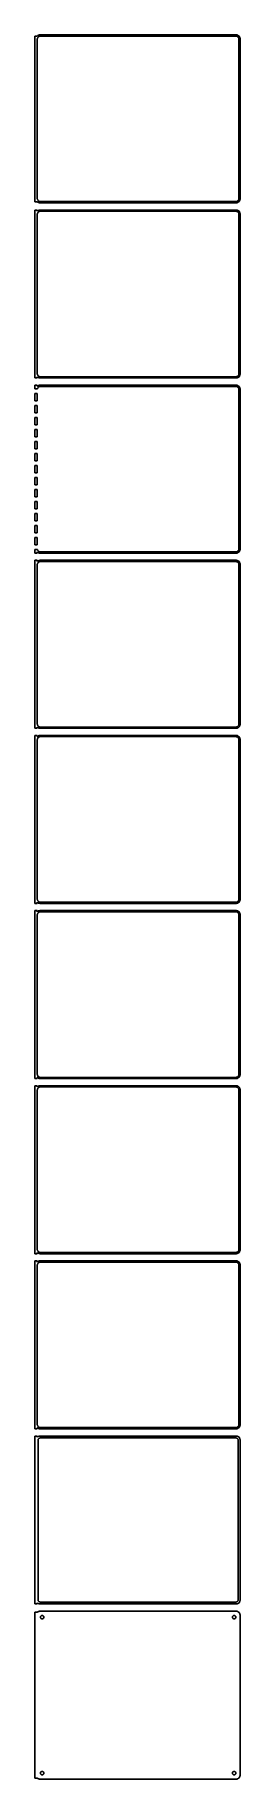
# Model space of a CAD drawing. Header units: metres. Extents: x -129 to 128, y 2085 to 4266.
import ezdxf

# ---------------------------------------------------------------- set-up
doc = ezdxf.new("R2010")
doc.units = ezdxf.units.M

msp = doc.modelspace()

# ---------------------------------------------------------------- linework, layer by layer
for p, q in [((-126, 4264.56), (-129, 4264.56)), ((-129, 4264.56), (-129, 4057.44)), ((-125.687, 4264.85), (-126, 4264.56)), ((-126, 4260.5), (-125.968, 4261)), ((-126, 4061.5), (-126, 4260.5)), ((-125.968, 4261), (-125.874, 4261.49)), ((-125.874, 4261.49), (-125.719, 4261.97)), ((-125.719, 4261.97), (-125.505, 4262.43)), ((-125.179, 4265.22), (-125.687, 4264.85)), ((-125.505, 4262.43), (-125.236, 4262.85)), ((-125.236, 4262.85), (-124.916, 4263.24)), ((-124.629, 4265.52), (-125.179, 4265.22)), ((-124.916, 4263.24), (-124.55, 4263.58)), ((-124.045, 4265.76), (-124.629, 4265.52)), ((-124.55, 4263.58), (-124.143, 4263.88)), ((-124.143, 4263.88), (-123.703, 4264.12)), ((-123.437, 4265.91), (-124.045, 4265.76)), ((-123.703, 4264.12), (-123.236, 4264.3)), ((-122.814, 4265.99), (-123.437, 4265.91)), ((-123.236, 4264.3), (-122.75, 4264.43)), ((122.814, 4265.99), (-122.814, 4265.99)), ((-122.75, 4264.43), (-122.251, 4264.49)), ((-122.251, 4264.49), (122.251, 4264.49)), ((122.251, 4264.49), (122.75, 4264.43)), ((122.75, 4264.43), (123.236, 4264.3)), ((123.437, 4265.91), (122.814, 4265.99)), ((123.236, 4264.3), (123.703, 4264.12)), ((124.045, 4265.76), (123.437, 4265.91)), ((123.703, 4264.12), (124.143, 4263.88)), ((124.629, 4265.52), (124.045, 4265.76)), ((124.143, 4263.88), (124.55, 4263.58)), ((124.55, 4263.58), (124.916, 4263.24)), ((125.179, 4265.22), (124.629, 4265.52)), ((124.916, 4263.24), (125.236, 4262.85)), ((125.687, 4264.85), (125.179, 4265.22)), ((125.236, 4262.85), (125.505, 4262.43)), ((125.505, 4262.43), (125.719, 4261.97)), ((126.145, 4264.42), (125.687, 4264.85)), ((125.719, 4261.97), (125.874, 4261.49)), ((125.874, 4261.49), (125.968, 4261)), ((125.968, 4261), (126, 4260.5)), ((126, 4260.5), (126, 4061.5)), ((126.545, 4263.94), (126.145, 4264.42)), ((126.882, 4263.41), (126.545, 4263.94)), ((127.149, 4262.84), (126.882, 4263.41)), ((127.343, 4262.24), (127.149, 4262.84)), ((127.461, 4261.63), (127.343, 4262.24)), ((127.5, 4261), (127.461, 4261.63)), ((127.5, 4061), (127.5, 4261)), ((-129, 4057.44), (-126, 4057.44)), ((-125.968, 4061), (-126, 4061.5)), ((-126, 4057.44), (-125.687, 4057.15)), ((-125.874, 4060.51), (-125.968, 4061)), ((-125.719, 4060.03), (-125.874, 4060.51)), ((-125.505, 4059.57), (-125.719, 4060.03)), ((-125.687, 4057.15), (-125.179, 4056.78)), ((-125.236, 4059.15), (-125.505, 4059.57)), ((-124.916, 4058.76), (-125.236, 4059.15)), ((-125.179, 4056.78), (-124.629, 4056.48)), ((-124.55, 4058.42), (-124.916, 4058.76)), ((-124.143, 4058.12), (-124.55, 4058.42)), ((-123.703, 4057.88), (-124.143, 4058.12)), ((-123.236, 4057.7), (-123.703, 4057.88)), ((-122.75, 4057.57), (-123.236, 4057.7)), ((-122.251, 4057.51), (-122.75, 4057.57)), ((122.251, 4057.51), (-122.251, 4057.51)), ((122.75, 4057.57), (122.251, 4057.51)), ((123.236, 4057.7), (122.75, 4057.57)), ((123.703, 4057.88), (123.236, 4057.7)), ((124.143, 4058.12), (123.703, 4057.88)), ((124.55, 4058.42), (124.143, 4058.12)), ((124.916, 4058.76), (124.55, 4058.42)), ((124.629, 4056.48), (125.179, 4056.78)), ((125.236, 4059.15), (124.916, 4058.76)), ((125.179, 4056.78), (125.687, 4057.15)), ((125.505, 4059.57), (125.236, 4059.15)), ((125.719, 4060.03), (125.505, 4059.57)), ((125.687, 4057.15), (126.145, 4057.58)), ((125.874, 4060.51), (125.719, 4060.03)), ((125.968, 4061), (125.874, 4060.51)), ((126, 4061.5), (125.968, 4061)), ((126.145, 4057.58), (126.545, 4058.06)), ((126.545, 4058.06), (126.882, 4058.59)), ((126.882, 4058.59), (127.149, 4059.16)), ((127.149, 4059.16), (127.343, 4059.76)), ((127.343, 4059.76), (127.461, 4060.37)), ((127.461, 4060.37), (127.5, 4061)), ((-126, 4046.97), (-129, 4046.97)), ((-129, 4046.97), (-129, 3837.03)), ((-126, 4045.56), (-126, 4046.97)), ((-125.687, 4045.85), (-126, 4045.56)), ((-126, 4041.5), (-125.968, 4042)), ((-126, 3842.5), (-126, 4041.5)), ((-125.968, 4042), (-125.874, 4042.49)), ((-125.874, 4042.49), (-125.719, 4042.97)), ((-125.719, 4042.97), (-125.505, 4043.43)), ((-125.179, 4046.22), (-125.687, 4045.85)), ((-125.505, 4043.43), (-125.236, 4043.85)), ((-125.236, 4043.85), (-124.916, 4044.24)), ((-124.629, 4046.52), (-125.179, 4046.22)), ((-124.916, 4044.24), (-124.55, 4044.58)), ((-124.629, 4056.48), (-124.045, 4056.24)), ((-124.045, 4046.76), (-124.629, 4046.52)), ((-124.55, 4044.58), (-124.143, 4044.88)), ((-124.143, 4044.88), (-123.703, 4045.12)), ((-124.045, 4056.24), (-123.437, 4056.09)), ((-123.437, 4046.91), (-124.045, 4046.76)), ((-123.703, 4045.12), (-123.236, 4045.3)), ((-123.437, 4056.09), (-122.814, 4056.01)), ((-122.814, 4046.99), (-123.437, 4046.91)), ((-123.236, 4045.3), (-122.75, 4045.43)), ((-122.814, 4056.01), (122.814, 4056.01)), ((122.814, 4046.99), (-122.814, 4046.99)), ((-122.75, 4045.43), (-122.251, 4045.49)), ((-122.251, 4045.49), (122.251, 4045.49)), ((122.251, 4045.49), (122.75, 4045.43)), ((122.75, 4045.43), (123.236, 4045.3)), ((122.814, 4056.01), (123.437, 4056.09)), ((123.437, 4046.91), (122.814, 4046.99)), ((123.236, 4045.3), (123.703, 4045.12)), ((123.437, 4056.09), (124.045, 4056.24)), ((124.045, 4046.76), (123.437, 4046.91)), ((123.703, 4045.12), (124.143, 4044.88)), ((124.045, 4056.24), (124.629, 4056.48)), ((124.629, 4046.52), (124.045, 4046.76)), ((124.143, 4044.88), (124.55, 4044.58)), ((124.55, 4044.58), (124.916, 4044.24)), ((125.179, 4046.22), (124.629, 4046.52)), ((124.916, 4044.24), (125.236, 4043.85)), ((125.687, 4045.85), (125.179, 4046.22)), ((125.236, 4043.85), (125.505, 4043.43)), ((125.505, 4043.43), (125.719, 4042.97)), ((126.145, 4045.42), (125.687, 4045.85)), ((125.719, 4042.97), (125.874, 4042.49)), ((125.874, 4042.49), (125.968, 4042)), ((125.968, 4042), (126, 4041.5)), ((126, 4041.5), (126, 3842.5)), ((126.545, 4044.94), (126.145, 4045.42)), ((126.882, 4044.41), (126.545, 4044.94)), ((127.149, 4043.84), (126.882, 4044.41)), ((127.343, 4043.24), (127.149, 4043.84)), ((127.461, 4042.63), (127.343, 4043.24)), ((127.5, 4042), (127.461, 4042.63)), ((127.5, 3842), (127.5, 4042)), ((-125.968, 3842), (-126, 3842.5)), ((-125.874, 3841.51), (-125.968, 3842)), ((-125.719, 3841.03), (-125.874, 3841.51)), ((-125.505, 3840.57), (-125.719, 3841.03)), ((-125.236, 3840.15), (-125.505, 3840.57)), ((-124.916, 3839.76), (-125.236, 3840.15)), ((-124.55, 3839.42), (-124.916, 3839.76)), ((-124.143, 3839.12), (-124.55, 3839.42)), ((-123.703, 3838.88), (-124.143, 3839.12)), ((-123.236, 3838.7), (-123.703, 3838.88)), ((-122.75, 3838.57), (-123.236, 3838.7)), ((-122.251, 3838.51), (-122.75, 3838.57)), ((122.75, 3838.57), (122.251, 3838.51)), ((123.236, 3838.7), (122.75, 3838.57)), ((123.703, 3838.88), (123.236, 3838.7)), ((124.143, 3839.12), (123.703, 3838.88)), ((124.55, 3839.42), (124.143, 3839.12)), ((124.916, 3839.76), (124.55, 3839.42)), ((125.236, 3840.15), (124.916, 3839.76)), ((125.505, 3840.57), (125.236, 3840.15)), ((125.719, 3841.03), (125.505, 3840.57)), ((125.687, 3838.15), (126.145, 3838.58)), ((125.874, 3841.51), (125.719, 3841.03)), ((125.968, 3842), (125.874, 3841.51)), ((126, 3842.5), (125.968, 3842)), ((126.145, 3838.58), (126.545, 3839.06)), ((126.545, 3839.06), (126.882, 3839.59)), ((126.882, 3839.59), (127.149, 3840.16)), ((127.149, 3840.16), (127.343, 3840.76)), ((127.343, 3840.76), (127.461, 3841.37)), ((127.461, 3841.37), (127.5, 3842)), ((-129, 3837.03), (-126, 3837.03)), ((-126, 3827.99), (-129, 3827.99)), ((-129, 3827.99), (-129, 3823.49)), ((-129, 3823.49), (-125.874, 3823.49)), ((-126, 3817.51), (-129, 3817.51)), ((-129, 3817.51), (-129, 3808.49)), ((-126, 3837.03), (-126, 3838.44)), ((-126, 3838.44), (-125.687, 3838.15)), ((-126, 3826.56), (-126, 3827.99)), ((-125.687, 3826.85), (-126, 3826.56)), ((-126, 3808.49), (-126, 3817.51)), ((-125.874, 3823.49), (-125.719, 3823.97)), ((-125.874, 3823.49), (-125.874, 3823.49)), ((-125.719, 3823.97), (-125.505, 3824.43)), ((-125.687, 3838.15), (-125.179, 3837.78)), ((-125.179, 3827.22), (-125.687, 3826.85)), ((-125.505, 3824.43), (-125.236, 3824.85)), ((-125.236, 3824.85), (-124.916, 3825.24)), ((-125.179, 3837.78), (-124.629, 3837.48)), ((-124.629, 3827.52), (-125.179, 3827.22)), ((-124.916, 3825.24), (-124.55, 3825.58)), ((-124.629, 3837.48), (-124.045, 3837.24)), ((-124.045, 3827.76), (-124.629, 3827.52)), ((-124.55, 3825.58), (-124.143, 3825.88)), ((-124.143, 3825.88), (-123.703, 3826.12)), ((-124.045, 3837.24), (-123.437, 3837.09)), ((-123.437, 3827.91), (-124.045, 3827.76)), ((-123.703, 3826.12), (-123.236, 3826.3)), ((-123.437, 3837.09), (-122.814, 3837.01)), ((-122.814, 3827.99), (-123.437, 3827.91)), ((-123.236, 3826.3), (-122.75, 3826.43)), ((-122.814, 3837.01), (122.814, 3837.01)), ((122.814, 3827.99), (-122.814, 3827.99)), ((-122.75, 3826.43), (-122.251, 3826.49)), ((122.251, 3838.51), (-122.251, 3838.51)), ((-122.251, 3826.49), (122.251, 3826.49)), ((122.251, 3826.49), (122.75, 3826.43)), ((122.75, 3826.43), (123.236, 3826.3)), ((122.814, 3837.01), (123.437, 3837.09)), ((123.437, 3827.91), (122.814, 3827.99)), ((123.236, 3826.3), (123.703, 3826.12)), ((123.437, 3837.09), (124.045, 3837.24)), ((124.045, 3827.76), (123.437, 3827.91)), ((123.703, 3826.12), (124.143, 3825.88)), ((124.045, 3837.24), (124.629, 3837.48)), ((124.629, 3827.52), (124.045, 3827.76)), ((124.143, 3825.88), (124.55, 3825.58)), ((124.55, 3825.58), (124.916, 3825.24)), ((124.629, 3837.48), (125.179, 3837.78)), ((125.179, 3827.22), (124.629, 3827.52)), ((124.916, 3825.24), (125.236, 3824.85)), ((125.179, 3837.78), (125.687, 3838.15)), ((125.687, 3826.85), (125.179, 3827.22)), ((125.236, 3824.85), (125.505, 3824.43)), ((125.505, 3824.43), (125.719, 3823.97)), ((126.145, 3826.42), (125.687, 3826.85)), ((125.719, 3823.97), (125.874, 3823.49)), ((125.874, 3823.49), (125.968, 3823)), ((125.968, 3823), (126, 3822.5)), ((126, 3822.5), (126, 3623.5)), ((126.545, 3825.94), (126.145, 3826.42)), ((126.882, 3825.41), (126.545, 3825.94)), ((127.149, 3824.84), (126.882, 3825.41)), ((127.343, 3824.24), (127.149, 3824.84)), ((127.461, 3823.63), (127.343, 3824.24)), ((127.5, 3823), (127.461, 3823.63)), ((127.5, 3623), (127.5, 3823)), ((-129, 3808.49), (-126, 3808.49)), ((-126, 3802.51), (-129, 3802.51)), ((-129, 3802.51), (-129, 3793.49)), ((-126, 3793.49), (-126, 3802.51)), ((-129, 3793.49), (-126, 3793.49)), ((-126, 3787.51), (-129, 3787.51)), ((-129, 3787.51), (-129, 3778.49)), ((-129, 3778.49), (-126, 3778.49)), ((-126, 3778.49), (-126, 3787.51)), ((-126, 3772.51), (-129, 3772.51)), ((-129, 3772.51), (-129, 3763.49)), ((-129, 3763.49), (-126, 3763.49)), ((-126, 3757.51), (-129, 3757.51)), ((-129, 3757.51), (-129, 3748.49)), ((-126, 3763.49), (-126, 3772.51)), ((-126, 3748.49), (-126, 3757.51)), ((-129, 3748.49), (-126, 3748.49)), ((-126, 3742.51), (-129, 3742.51)), ((-129, 3742.51), (-129, 3733.49)), ((-129, 3733.49), (-126, 3733.49)), ((-126, 3733.49), (-126, 3742.51)), ((-126, 3727.51), (-129, 3727.51)), ((-129, 3727.51), (-129, 3718.49)), ((-129, 3718.49), (-126, 3718.49)), ((-126, 3712.51), (-129, 3712.51)), ((-129, 3712.51), (-129, 3703.49)), ((-126, 3718.49), (-126, 3727.51)), ((-126, 3703.49), (-126, 3712.51)), ((-129, 3703.49), (-126, 3703.49)), ((-126, 3697.51), (-129, 3697.51)), ((-129, 3697.51), (-129, 3688.49)), ((-129, 3688.49), (-126, 3688.49)), ((-126, 3688.49), (-126, 3697.51)), ((-126, 3682.51), (-129, 3682.51)), ((-129, 3682.51), (-129, 3673.49)), ((-129, 3673.49), (-126, 3673.49)), ((-126, 3667.51), (-129, 3667.51)), ((-129, 3667.51), (-129, 3658.49)), ((-126, 3673.49), (-126, 3682.51)), ((-126, 3658.49), (-126, 3667.51)), ((-129, 3658.49), (-126, 3658.49)), ((-126, 3652.51), (-129, 3652.51)), ((-129, 3652.51), (-129, 3643.49)), ((-129, 3643.49), (-126, 3643.49)), ((-126, 3643.49), (-126, 3652.51)), ((-126, 3637.51), (-129, 3637.51)), ((-129, 3637.51), (-129, 3628.49)), ((-129, 3628.49), (-126, 3628.49)), ((-125.874, 3622.51), (-129, 3622.51)), ((-129, 3622.51), (-129, 3618.01)), ((-126, 3628.49), (-126, 3637.51)), ((-125.719, 3622.03), (-125.874, 3622.51)), ((-125.874, 3622.51), (-125.874, 3622.51)), ((-125.505, 3621.57), (-125.719, 3622.03)), ((-125.236, 3621.15), (-125.505, 3621.57)), ((-124.916, 3620.76), (-125.236, 3621.15)), ((-124.55, 3620.42), (-124.916, 3620.76)), ((124.916, 3620.76), (124.55, 3620.42)), ((125.236, 3621.15), (124.916, 3620.76)), ((125.505, 3621.57), (125.236, 3621.15)), ((125.719, 3622.03), (125.505, 3621.57)), ((125.874, 3622.51), (125.719, 3622.03)), ((125.968, 3623), (125.874, 3622.51)), ((126, 3623.5), (125.968, 3623)), ((126.545, 3620.06), (126.882, 3620.59)), ((126.882, 3620.59), (127.149, 3621.16)), ((127.149, 3621.16), (127.343, 3621.76)), ((127.343, 3621.76), (127.461, 3622.37)), ((127.461, 3622.37), (127.5, 3623)), ((-129, 3618.01), (-126, 3618.01)), ((-126, 3608.99), (-129, 3608.99)), ((-129, 3608.99), (-129, 3399.01)), ((-126, 3619.44), (-125.687, 3619.15)), ((-126, 3618.01), (-126, 3619.44)), ((-126, 3607.56), (-126, 3608.99)), ((-125.687, 3607.85), (-126, 3607.56)), ((-126, 3603.5), (-125.968, 3604)), ((-126, 3404.5), (-126, 3603.5)), ((-125.968, 3604), (-125.874, 3604.49)), ((-125.874, 3604.49), (-125.719, 3604.97)), ((-125.719, 3604.97), (-125.505, 3605.43)), ((-125.687, 3619.15), (-125.179, 3618.78)), ((-125.179, 3608.22), (-125.687, 3607.85)), ((-125.505, 3605.43), (-125.236, 3605.85)), ((-125.236, 3605.85), (-124.916, 3606.24)), ((-125.179, 3618.78), (-124.629, 3618.48)), ((-124.629, 3608.52), (-125.179, 3608.22)), ((-124.916, 3606.24), (-124.55, 3606.58)), ((-124.629, 3618.48), (-124.045, 3618.24)), ((-124.045, 3608.76), (-124.629, 3608.52)), ((-124.143, 3620.12), (-124.55, 3620.42)), ((-124.55, 3606.58), (-124.143, 3606.88)), ((-123.703, 3619.88), (-124.143, 3620.12)), ((-124.143, 3606.88), (-123.703, 3607.12)), ((-124.045, 3618.24), (-123.437, 3618.09)), ((-123.437, 3608.91), (-124.045, 3608.76)), ((-123.236, 3619.7), (-123.703, 3619.88)), ((-123.703, 3607.12), (-123.236, 3607.3)), ((-123.437, 3618.09), (-122.814, 3618.01)), ((-122.814, 3608.99), (-123.437, 3608.91)), ((-122.75, 3619.57), (-123.236, 3619.7)), ((-123.236, 3607.3), (-122.75, 3607.43)), ((-122.814, 3618.01), (122.814, 3618.01)), ((122.814, 3608.99), (-122.814, 3608.99)), ((-122.251, 3619.51), (-122.75, 3619.57)), ((-122.75, 3607.43), (-122.251, 3607.49)), ((122.251, 3619.51), (-122.251, 3619.51)), ((-122.251, 3607.49), (122.251, 3607.49)), ((122.75, 3619.57), (122.251, 3619.51)), ((122.251, 3607.49), (122.75, 3607.43)), ((123.236, 3619.7), (122.75, 3619.57)), ((122.75, 3607.43), (123.236, 3607.3)), ((122.814, 3618.01), (123.437, 3618.09)), ((123.437, 3608.91), (122.814, 3608.99)), ((123.703, 3619.88), (123.236, 3619.7)), ((123.236, 3607.3), (123.703, 3607.12)), ((123.437, 3618.09), (124.045, 3618.24)), ((124.045, 3608.76), (123.437, 3608.91)), ((124.143, 3620.12), (123.703, 3619.88)), ((123.703, 3607.12), (124.143, 3606.88)), ((124.045, 3618.24), (124.629, 3618.48)), ((124.629, 3608.52), (124.045, 3608.76)), ((124.55, 3620.42), (124.143, 3620.12)), ((124.143, 3606.88), (124.55, 3606.58)), ((124.55, 3606.58), (124.916, 3606.24)), ((124.629, 3618.48), (125.179, 3618.78)), ((125.179, 3608.22), (124.629, 3608.52)), ((124.916, 3606.24), (125.236, 3605.85)), ((125.179, 3618.78), (125.687, 3619.15)), ((125.687, 3607.85), (125.179, 3608.22)), ((125.236, 3605.85), (125.505, 3605.43)), ((125.505, 3605.43), (125.719, 3604.97)), ((125.687, 3619.15), (126.145, 3619.58)), ((126.145, 3607.42), (125.687, 3607.85)), ((125.719, 3604.97), (125.874, 3604.49)), ((125.874, 3604.49), (125.968, 3604)), ((125.968, 3604), (126, 3603.5)), ((126, 3603.5), (126, 3404.5)), ((126.145, 3619.58), (126.545, 3620.06)), ((126.545, 3606.94), (126.145, 3607.42)), ((126.882, 3606.41), (126.545, 3606.94)), ((127.149, 3605.84), (126.882, 3606.41)), ((127.343, 3605.24), (127.149, 3605.84)), ((127.461, 3604.63), (127.343, 3605.24)), ((127.5, 3604), (127.461, 3604.63)), ((127.5, 3404), (127.5, 3604)), ((-125.968, 3404), (-126, 3404.5)), ((-125.874, 3403.51), (-125.968, 3404)), ((-125.719, 3403.03), (-125.874, 3403.51)), ((-125.505, 3402.57), (-125.719, 3403.03)), ((-125.236, 3402.15), (-125.505, 3402.57)), ((125.505, 3402.57), (125.236, 3402.15)), ((125.719, 3403.03), (125.505, 3402.57)), ((125.874, 3403.51), (125.719, 3403.03)), ((125.968, 3404), (125.874, 3403.51)), ((126, 3404.5), (125.968, 3404)), ((127.149, 3402.16), (127.343, 3402.76)), ((127.343, 3402.76), (127.461, 3403.37)), ((127.461, 3403.37), (127.5, 3404)), ((-129, 3399.01), (-126, 3399.01)), ((-126, 3389.99), (-129, 3389.99)), ((-129, 3389.99), (-129, 3180.01)), ((-126, 3400.44), (-125.687, 3400.15)), ((-126, 3399.01), (-126, 3400.44)), ((-126, 3388.56), (-126, 3389.99)), ((-125.687, 3388.85), (-126, 3388.56)), ((-126, 3384.5), (-125.968, 3385)), ((-126, 3185.5), (-126, 3384.5)), ((-125.968, 3385), (-125.874, 3385.49)), ((-125.874, 3385.49), (-125.719, 3385.97)), ((-125.719, 3385.97), (-125.505, 3386.43)), ((-125.687, 3400.15), (-125.179, 3399.78)), ((-125.179, 3389.22), (-125.687, 3388.85)), ((-125.505, 3386.43), (-125.236, 3386.85)), ((-124.916, 3401.76), (-125.236, 3402.15)), ((-125.236, 3386.85), (-124.916, 3387.24)), ((-125.179, 3399.78), (-124.629, 3399.48)), ((-124.629, 3389.52), (-125.179, 3389.22)), ((-124.55, 3401.42), (-124.916, 3401.76)), ((-124.916, 3387.24), (-124.55, 3387.58)), ((-124.629, 3399.48), (-124.045, 3399.24)), ((-124.045, 3389.76), (-124.629, 3389.52)), ((-124.143, 3401.12), (-124.55, 3401.42)), ((-124.55, 3387.58), (-124.143, 3387.88)), ((-123.703, 3400.88), (-124.143, 3401.12)), ((-124.143, 3387.88), (-123.703, 3388.12)), ((-124.045, 3399.24), (-123.437, 3399.09)), ((-123.437, 3389.91), (-124.045, 3389.76)), ((-123.236, 3400.7), (-123.703, 3400.88)), ((-123.703, 3388.12), (-123.236, 3388.3)), ((-123.437, 3399.09), (-122.814, 3399.01)), ((-122.814, 3389.99), (-123.437, 3389.91)), ((-122.75, 3400.57), (-123.236, 3400.7)), ((-123.236, 3388.3), (-122.75, 3388.43)), ((-122.814, 3399.01), (122.814, 3399.01)), ((122.814, 3389.99), (-122.814, 3389.99)), ((-122.251, 3400.51), (-122.75, 3400.57)), ((-122.75, 3388.43), (-122.251, 3388.49)), ((122.251, 3400.51), (-122.251, 3400.51)), ((-122.251, 3388.49), (122.251, 3388.49)), ((122.75, 3400.57), (122.251, 3400.51)), ((122.251, 3388.49), (122.75, 3388.43)), ((123.236, 3400.7), (122.75, 3400.57)), ((122.75, 3388.43), (123.236, 3388.3)), ((122.814, 3399.01), (123.437, 3399.09)), ((123.437, 3389.91), (122.814, 3389.99)), ((123.703, 3400.88), (123.236, 3400.7)), ((123.236, 3388.3), (123.703, 3388.12)), ((123.437, 3399.09), (124.045, 3399.24)), ((124.045, 3389.76), (123.437, 3389.91)), ((124.143, 3401.12), (123.703, 3400.88)), ((123.703, 3388.12), (124.143, 3387.88)), ((124.045, 3399.24), (124.629, 3399.48)), ((124.629, 3389.52), (124.045, 3389.76)), ((124.55, 3401.42), (124.143, 3401.12)), ((124.143, 3387.88), (124.55, 3387.58)), ((124.916, 3401.76), (124.55, 3401.42)), ((124.55, 3387.58), (124.916, 3387.24)), ((124.629, 3399.48), (125.179, 3399.78)), ((125.179, 3389.22), (124.629, 3389.52)), ((125.236, 3402.15), (124.916, 3401.76)), ((124.916, 3387.24), (125.236, 3386.85)), ((125.179, 3399.78), (125.687, 3400.15)), ((125.687, 3388.85), (125.179, 3389.22)), ((125.236, 3386.85), (125.505, 3386.43)), ((125.505, 3386.43), (125.719, 3385.97)), ((125.687, 3400.15), (126.145, 3400.58)), ((126.145, 3388.42), (125.687, 3388.85)), ((125.719, 3385.97), (125.874, 3385.49)), ((125.874, 3385.49), (125.968, 3385)), ((125.968, 3385), (126, 3384.5)), ((126, 3384.5), (126, 3185.5)), ((126.145, 3400.58), (126.545, 3401.06)), ((126.545, 3387.94), (126.145, 3388.42)), ((126.545, 3401.06), (126.882, 3401.59)), ((126.882, 3387.41), (126.545, 3387.94)), ((126.882, 3401.59), (127.149, 3402.16)), ((127.149, 3386.84), (126.882, 3387.41)), ((127.343, 3386.24), (127.149, 3386.84)), ((127.461, 3385.63), (127.343, 3386.24)), ((127.5, 3385), (127.461, 3385.63)), ((127.5, 3185), (127.5, 3385)), ((-125.968, 3185), (-126, 3185.5)), ((-125.874, 3184.51), (-125.968, 3185)), ((-125.719, 3184.03), (-125.874, 3184.51)), ((125.874, 3184.51), (125.719, 3184.03)), ((125.968, 3185), (125.874, 3184.51)), ((126, 3185.5), (125.968, 3185)), ((127.343, 3183.76), (127.461, 3184.37)), ((127.461, 3184.37), (127.5, 3185)), ((-129, 3180.01), (-126, 3180.01)), ((-126, 3170.99), (-129, 3170.99)), ((-129, 3170.99), (-129, 2961.01)), ((-126, 3181.44), (-125.687, 3181.15)), ((-126, 3180.01), (-126, 3181.44)), ((-126, 3169.56), (-126, 3170.99)), ((-125.687, 3169.85), (-126, 3169.56)), ((-126, 3165.5), (-125.968, 3166)), ((-126, 2966.5), (-126, 3165.5)), ((-125.968, 3166), (-125.874, 3166.49)), ((-125.874, 3166.49), (-125.719, 3166.97)), ((-125.505, 3183.57), (-125.719, 3184.03)), ((-125.719, 3166.97), (-125.505, 3167.43)), ((-125.687, 3181.15), (-125.179, 3180.78)), ((-125.179, 3170.22), (-125.687, 3169.85)), ((-125.236, 3183.15), (-125.505, 3183.57)), ((-125.505, 3167.43), (-125.236, 3167.85)), ((-124.916, 3182.76), (-125.236, 3183.15)), ((-125.236, 3167.85), (-124.916, 3168.24)), ((-125.179, 3180.78), (-124.629, 3180.48)), ((-124.629, 3170.52), (-125.179, 3170.22)), ((-124.55, 3182.42), (-124.916, 3182.76)), ((-124.916, 3168.24), (-124.55, 3168.58)), ((-124.629, 3180.48), (-124.045, 3180.24)), ((-124.045, 3170.76), (-124.629, 3170.52)), ((-124.143, 3182.12), (-124.55, 3182.42)), ((-124.55, 3168.58), (-124.143, 3168.88)), ((-123.703, 3181.88), (-124.143, 3182.12)), ((-124.143, 3168.88), (-123.703, 3169.12)), ((-124.045, 3180.24), (-123.437, 3180.09)), ((-123.437, 3170.91), (-124.045, 3170.76)), ((-123.236, 3181.7), (-123.703, 3181.88)), ((-123.703, 3169.12), (-123.236, 3169.3)), ((-123.437, 3180.09), (-122.814, 3180.01)), ((-122.814, 3170.99), (-123.437, 3170.91)), ((-122.75, 3181.57), (-123.236, 3181.7)), ((-123.236, 3169.3), (-122.75, 3169.43)), ((-122.814, 3180.01), (122.814, 3180.01)), ((122.814, 3170.99), (-122.814, 3170.99)), ((-122.251, 3181.51), (-122.75, 3181.57)), ((-122.75, 3169.43), (-122.251, 3169.49)), ((122.251, 3181.51), (-122.251, 3181.51)), ((-122.251, 3169.49), (122.251, 3169.49)), ((122.75, 3181.57), (122.251, 3181.51)), ((122.251, 3169.49), (122.75, 3169.43)), ((123.236, 3181.7), (122.75, 3181.57)), ((122.75, 3169.43), (123.236, 3169.3)), ((122.814, 3180.01), (123.437, 3180.09)), ((123.437, 3170.91), (122.814, 3170.99)), ((123.703, 3181.88), (123.236, 3181.7)), ((123.236, 3169.3), (123.703, 3169.12)), ((123.437, 3180.09), (124.045, 3180.24)), ((124.045, 3170.76), (123.437, 3170.91)), ((124.143, 3182.12), (123.703, 3181.88)), ((123.703, 3169.12), (124.143, 3168.88)), ((124.045, 3180.24), (124.629, 3180.48)), ((124.629, 3170.52), (124.045, 3170.76)), ((124.55, 3182.42), (124.143, 3182.12)), ((124.143, 3168.88), (124.55, 3168.58)), ((124.916, 3182.76), (124.55, 3182.42)), ((124.55, 3168.58), (124.916, 3168.24)), ((124.629, 3180.48), (125.179, 3180.78)), ((125.179, 3170.22), (124.629, 3170.52)), ((125.236, 3183.15), (124.916, 3182.76)), ((124.916, 3168.24), (125.236, 3167.85)), ((125.179, 3180.78), (125.687, 3181.15)), ((125.687, 3169.85), (125.179, 3170.22)), ((125.505, 3183.57), (125.236, 3183.15)), ((125.236, 3167.85), (125.505, 3167.43)), ((125.719, 3184.03), (125.505, 3183.57)), ((125.505, 3167.43), (125.719, 3166.97)), ((125.687, 3181.15), (126.145, 3181.58)), ((126.145, 3169.42), (125.687, 3169.85)), ((125.719, 3166.97), (125.874, 3166.49)), ((125.874, 3166.49), (125.968, 3166)), ((125.968, 3166), (126, 3165.5)), ((126, 3165.5), (126, 2966.5)), ((126.145, 3181.58), (126.545, 3182.06)), ((126.545, 3168.94), (126.145, 3169.42)), ((126.545, 3182.06), (126.882, 3182.59)), ((126.882, 3168.41), (126.545, 3168.94)), ((126.882, 3182.59), (127.149, 3183.16)), ((127.149, 3167.84), (126.882, 3168.41)), ((127.149, 3183.16), (127.343, 3183.76)), ((127.343, 3167.24), (127.149, 3167.84)), ((127.461, 3166.63), (127.343, 3167.24)), ((127.5, 3166), (127.461, 3166.63)), ((127.5, 2966), (127.5, 3166)), ((-125.968, 2966), (-126, 2966.5)), ((126, 2966.5), (125.968, 2966)), ((-129, 2961.01), (-126, 2961.01)), ((-126, 2951.99), (-129, 2951.99)), ((-129, 2951.99), (-129, 2742.01)), ((-126, 2962.44), (-125.687, 2962.15)), ((-126, 2961.01), (-126, 2962.44)), ((-126, 2950.56), (-126, 2951.99)), ((-125.687, 2950.85), (-126, 2950.56)), ((-126, 2946.5), (-125.968, 2947)), ((-126, 2747.5), (-126, 2946.5)), ((-125.874, 2965.51), (-125.968, 2966)), ((-125.968, 2947), (-125.874, 2947.49)), ((-125.719, 2965.03), (-125.874, 2965.51)), ((-125.874, 2947.49), (-125.719, 2947.97)), ((-125.505, 2964.57), (-125.719, 2965.03)), ((-125.719, 2947.97), (-125.505, 2948.43)), ((-125.687, 2962.15), (-125.179, 2961.78)), ((-125.179, 2951.22), (-125.687, 2950.85)), ((-125.236, 2964.15), (-125.505, 2964.57)), ((-125.505, 2948.43), (-125.236, 2948.85)), ((-124.916, 2963.76), (-125.236, 2964.15)), ((-125.236, 2948.85), (-124.916, 2949.24)), ((-125.179, 2961.78), (-124.629, 2961.48)), ((-124.629, 2951.52), (-125.179, 2951.22)), ((-124.55, 2963.42), (-124.916, 2963.76)), ((-124.916, 2949.24), (-124.55, 2949.58)), ((-124.629, 2961.48), (-124.045, 2961.24)), ((-124.045, 2951.76), (-124.629, 2951.52)), ((-124.143, 2963.12), (-124.55, 2963.42)), ((-124.55, 2949.58), (-124.143, 2949.88)), ((-123.703, 2962.88), (-124.143, 2963.12)), ((-124.143, 2949.88), (-123.703, 2950.12)), ((-124.045, 2961.24), (-123.437, 2961.09)), ((-123.437, 2951.91), (-124.045, 2951.76)), ((-123.236, 2962.7), (-123.703, 2962.88)), ((-123.703, 2950.12), (-123.236, 2950.3)), ((-123.437, 2961.09), (-122.814, 2961.01)), ((-122.814, 2951.99), (-123.437, 2951.91)), ((-122.75, 2962.57), (-123.236, 2962.7)), ((-123.236, 2950.3), (-122.75, 2950.43)), ((-122.814, 2961.01), (122.814, 2961.01)), ((122.814, 2951.99), (-122.814, 2951.99)), ((-122.251, 2962.51), (-122.75, 2962.57)), ((-122.75, 2950.43), (-122.251, 2950.49)), ((122.251, 2962.51), (-122.251, 2962.51)), ((-122.251, 2950.49), (122.251, 2950.49)), ((122.75, 2962.57), (122.251, 2962.51)), ((122.251, 2950.49), (122.75, 2950.43)), ((123.236, 2962.7), (122.75, 2962.57)), ((122.75, 2950.43), (123.236, 2950.3)), ((122.814, 2961.01), (123.437, 2961.09)), ((123.437, 2951.91), (122.814, 2951.99)), ((123.703, 2962.88), (123.236, 2962.7)), ((123.236, 2950.3), (123.703, 2950.12)), ((123.437, 2961.09), (124.045, 2961.24)), ((124.045, 2951.76), (123.437, 2951.91)), ((124.143, 2963.12), (123.703, 2962.88)), ((123.703, 2950.12), (124.143, 2949.88)), ((124.045, 2961.24), (124.629, 2961.48)), ((124.629, 2951.52), (124.045, 2951.76)), ((124.55, 2963.42), (124.143, 2963.12)), ((124.143, 2949.88), (124.55, 2949.58)), ((124.916, 2963.76), (124.55, 2963.42)), ((124.55, 2949.58), (124.916, 2949.24)), ((124.629, 2961.48), (125.179, 2961.78)), ((125.179, 2951.22), (124.629, 2951.52)), ((125.236, 2964.15), (124.916, 2963.76)), ((124.916, 2949.24), (125.236, 2948.85)), ((125.179, 2961.78), (125.687, 2962.15)), ((125.687, 2950.85), (125.179, 2951.22)), ((125.505, 2964.57), (125.236, 2964.15)), ((125.236, 2948.85), (125.505, 2948.43)), ((125.719, 2965.03), (125.505, 2964.57)), ((125.505, 2948.43), (125.719, 2947.97)), ((125.687, 2962.15), (126.145, 2962.58)), ((126.145, 2950.42), (125.687, 2950.85)), ((125.874, 2965.51), (125.719, 2965.03)), ((125.719, 2947.97), (125.874, 2947.49)), ((125.968, 2966), (125.874, 2965.51)), ((125.874, 2947.49), (125.968, 2947)), ((125.968, 2947), (126, 2946.5)), ((126, 2946.5), (126, 2747.5)), ((126.145, 2962.58), (126.545, 2963.06)), ((126.545, 2949.94), (126.145, 2950.42)), ((126.545, 2963.06), (126.882, 2963.59)), ((126.882, 2949.41), (126.545, 2949.94)), ((126.882, 2963.59), (127.149, 2964.16)), ((127.149, 2948.84), (126.882, 2949.41)), ((127.149, 2964.16), (127.343, 2964.76)), ((127.343, 2948.24), (127.149, 2948.84)), ((127.343, 2964.76), (127.461, 2965.37)), ((127.461, 2947.63), (127.343, 2948.24)), ((127.461, 2965.37), (127.5, 2966)), ((127.5, 2947), (127.461, 2947.63)), ((127.5, 2747), (127.5, 2947)), ((-129, 2742.01), (-126, 2742.01)), ((-126, 2732.99), (-129, 2732.99)), ((-129, 2732.99), (-129, 2523.01)), ((-125.968, 2747), (-126, 2747.5)), ((-126, 2743.44), (-125.687, 2743.15)), ((-126, 2742.01), (-126, 2743.44)), ((-126, 2731.56), (-126, 2732.99)), ((-125.687, 2731.85), (-126, 2731.56)), ((-126, 2727.5), (-125.968, 2728)), ((-126, 2528.5), (-126, 2727.5)), ((-125.874, 2746.51), (-125.968, 2747)), ((-125.968, 2728), (-125.874, 2728.49)), ((-125.719, 2746.03), (-125.874, 2746.51)), ((-125.874, 2728.49), (-125.719, 2728.97)), ((-125.505, 2745.57), (-125.719, 2746.03)), ((-125.719, 2728.97), (-125.505, 2729.43)), ((-125.687, 2743.15), (-125.179, 2742.78)), ((-125.179, 2732.22), (-125.687, 2731.85)), ((-125.236, 2745.15), (-125.505, 2745.57)), ((-125.505, 2729.43), (-125.236, 2729.85)), ((-124.916, 2744.76), (-125.236, 2745.15)), ((-125.236, 2729.85), (-124.916, 2730.24)), ((-125.179, 2742.78), (-124.629, 2742.48)), ((-124.629, 2732.52), (-125.179, 2732.22)), ((-124.55, 2744.42), (-124.916, 2744.76)), ((-124.916, 2730.24), (-124.55, 2730.58)), ((-124.629, 2742.48), (-124.045, 2742.24)), ((-124.045, 2732.76), (-124.629, 2732.52)), ((-124.143, 2744.12), (-124.55, 2744.42)), ((-124.55, 2730.58), (-124.143, 2730.88)), ((-123.703, 2743.88), (-124.143, 2744.12)), ((-124.143, 2730.88), (-123.703, 2731.12)), ((-124.045, 2742.24), (-123.437, 2742.09)), ((-123.437, 2732.91), (-124.045, 2732.76)), ((-123.236, 2743.7), (-123.703, 2743.88)), ((-123.703, 2731.12), (-123.236, 2731.3)), ((-123.437, 2742.09), (-122.814, 2742.01)), ((-122.814, 2732.99), (-123.437, 2732.91)), ((-122.75, 2743.57), (-123.236, 2743.7)), ((-123.236, 2731.3), (-122.75, 2731.43)), ((-122.814, 2742.01), (122.814, 2742.01)), ((122.814, 2732.99), (-122.814, 2732.99)), ((-122.251, 2743.51), (-122.75, 2743.57)), ((-122.75, 2731.43), (-122.251, 2731.49)), ((122.251, 2743.51), (-122.251, 2743.51)), ((-122.251, 2731.49), (122.251, 2731.49)), ((122.75, 2743.57), (122.251, 2743.51)), ((122.251, 2731.49), (122.75, 2731.43)), ((123.236, 2743.7), (122.75, 2743.57)), ((122.75, 2731.43), (123.236, 2731.3)), ((122.814, 2742.01), (123.437, 2742.09)), ((123.437, 2732.91), (122.814, 2732.99)), ((123.703, 2743.88), (123.236, 2743.7)), ((123.236, 2731.3), (123.703, 2731.12)), ((123.437, 2742.09), (124.045, 2742.24)), ((124.045, 2732.76), (123.437, 2732.91)), ((124.143, 2744.12), (123.703, 2743.88)), ((123.703, 2731.12), (124.143, 2730.88)), ((124.045, 2742.24), (124.629, 2742.48)), ((124.629, 2732.52), (124.045, 2732.76)), ((124.55, 2744.42), (124.143, 2744.12)), ((124.143, 2730.88), (124.55, 2730.58)), ((124.916, 2744.76), (124.55, 2744.42)), ((124.55, 2730.58), (124.916, 2730.24)), ((124.629, 2742.48), (125.179, 2742.78)), ((125.179, 2732.22), (124.629, 2732.52)), ((125.236, 2745.15), (124.916, 2744.76)), ((124.916, 2730.24), (125.236, 2729.85)), ((125.179, 2742.78), (125.687, 2743.15)), ((125.687, 2731.85), (125.179, 2732.22)), ((125.505, 2745.57), (125.236, 2745.15)), ((125.236, 2729.85), (125.505, 2729.43)), ((125.719, 2746.03), (125.505, 2745.57)), ((125.505, 2729.43), (125.719, 2728.97)), ((125.687, 2743.15), (126.145, 2743.58)), ((126.145, 2731.42), (125.687, 2731.85)), ((125.874, 2746.51), (125.719, 2746.03)), ((125.719, 2728.97), (125.874, 2728.49)), ((125.968, 2747), (125.874, 2746.51)), ((125.874, 2728.49), (125.968, 2728)), ((126, 2747.5), (125.968, 2747)), ((125.968, 2728), (126, 2727.5)), ((126, 2727.5), (126, 2528.5)), ((126.145, 2743.58), (126.545, 2744.06)), ((126.545, 2730.94), (126.145, 2731.42)), ((126.545, 2744.06), (126.882, 2744.59)), ((126.882, 2730.41), (126.545, 2730.94)), ((126.882, 2744.59), (127.149, 2745.16)), ((127.149, 2729.84), (126.882, 2730.41)), ((127.149, 2745.16), (127.343, 2745.76)), ((127.343, 2729.24), (127.149, 2729.84)), ((127.343, 2745.76), (127.461, 2746.37)), ((127.461, 2728.63), (127.343, 2729.24)), ((127.461, 2746.37), (127.5, 2747)), ((127.5, 2728), (127.461, 2728.63)), ((127.5, 2528), (127.5, 2728)), ((-129, 2523.01), (-126, 2523.01)), ((-126, 2513.98), (-129, 2513.98)), ((-129, 2513.98), (-129, 2304.02)), ((-125.968, 2528), (-126, 2528.5)), ((-126, 2524.44), (-125.687, 2524.15)), ((-126, 2523.01), (-126, 2524.44)), ((-126, 2512.56), (-126, 2513.98)), ((-125.687, 2512.85), (-126, 2512.56)), ((-125.874, 2527.51), (-125.968, 2528)), ((-125.719, 2527.03), (-125.874, 2527.51)), ((-125.505, 2526.57), (-125.719, 2527.03)), ((-125.687, 2524.15), (-125.179, 2523.78)), ((-125.179, 2513.22), (-125.687, 2512.85)), ((-125.236, 2526.15), (-125.505, 2526.57)), ((-124.916, 2525.76), (-125.236, 2526.15)), ((-125.179, 2523.78), (-124.629, 2523.48)), ((-124.629, 2513.52), (-125.179, 2513.22)), ((-125.113, 2508.5), (-125.088, 2508.89)), ((-125.113, 2309.5), (-125.113, 2508.5)), ((-125.088, 2508.89), (-125.015, 2509.27)), ((-125.015, 2509.27), (-124.894, 2509.65)), ((-124.55, 2525.42), (-124.916, 2525.76)), ((-124.894, 2509.65), (-124.728, 2510)), ((-124.728, 2510), (-124.518, 2510.33)), ((-124.629, 2523.48), (-124.045, 2523.24)), ((-124.045, 2513.76), (-124.629, 2513.52)), ((-124.143, 2525.12), (-124.55, 2525.42)), ((-124.518, 2510.33), (-124.269, 2510.63)), ((-124.269, 2510.63), (-123.984, 2510.9)), ((-123.703, 2524.88), (-124.143, 2525.12)), ((-124.045, 2523.24), (-123.437, 2523.09)), ((-123.437, 2513.91), (-124.045, 2513.76)), ((-123.984, 2510.9), (-123.668, 2511.13)), ((-123.236, 2524.7), (-123.703, 2524.88)), ((-123.668, 2511.13), (-123.325, 2511.32)), ((-123.437, 2523.09), (-122.814, 2523.01)), ((-122.814, 2513.99), (-123.437, 2513.91)), ((-123.325, 2511.32), (-122.962, 2511.46)), ((-122.75, 2524.57), (-123.236, 2524.7)), ((-122.962, 2511.46), (-122.583, 2511.56)), ((-122.814, 2523.01), (122.814, 2523.01)), ((122.814, 2513.99), (-122.814, 2513.99)), ((-122.251, 2524.51), (-122.75, 2524.57)), ((-122.583, 2511.56), (-122.195, 2511.61)), ((122.251, 2524.51), (-122.251, 2524.51)), ((-122.195, 2511.61), (122.195, 2511.61)), ((122.195, 2511.61), (122.583, 2511.56)), ((122.75, 2524.57), (122.251, 2524.51)), ((122.583, 2511.56), (122.962, 2511.46)), ((123.236, 2524.7), (122.75, 2524.57)), ((122.814, 2523.01), (123.437, 2523.09)), ((123.437, 2513.91), (122.814, 2513.99)), ((122.962, 2511.46), (123.325, 2511.32)), ((123.703, 2524.88), (123.236, 2524.7)), ((123.325, 2511.32), (123.668, 2511.13)), ((123.437, 2523.09), (124.045, 2523.24)), ((124.045, 2513.76), (123.437, 2513.91)), ((123.668, 2511.13), (123.984, 2510.9)), ((124.143, 2525.12), (123.703, 2524.88)), ((123.984, 2510.9), (124.269, 2510.63)), ((124.045, 2523.24), (124.629, 2523.48)), ((124.629, 2513.52), (124.045, 2513.76)), ((124.55, 2525.42), (124.143, 2525.12)), ((124.269, 2510.63), (124.518, 2510.33)), ((124.518, 2510.33), (124.728, 2510)), ((124.916, 2525.76), (124.55, 2525.42)), ((124.629, 2523.48), (125.179, 2523.78)), ((125.179, 2513.22), (124.629, 2513.52)), ((124.728, 2510), (124.894, 2509.65)), ((124.894, 2509.65), (125.015, 2509.27)), ((125.236, 2526.15), (124.916, 2525.76)), ((125.015, 2509.27), (125.088, 2508.89)), ((125.088, 2508.89), (125.113, 2508.5)), ((125.113, 2508.5), (125.113, 2309.5)), ((125.179, 2523.78), (125.687, 2524.15)), ((125.687, 2512.85), (125.179, 2513.22)), ((125.505, 2526.57), (125.236, 2526.15)), ((125.719, 2527.03), (125.505, 2526.57)), ((125.687, 2524.15), (126.145, 2524.58)), ((126.145, 2512.42), (125.687, 2512.85)), ((125.874, 2527.51), (125.719, 2527.03)), ((125.968, 2528), (125.874, 2527.51)), ((126, 2528.5), (125.968, 2528)), ((126.145, 2524.58), (126.545, 2525.06)), ((126.545, 2511.94), (126.145, 2512.42)), ((126.545, 2525.06), (126.882, 2525.59)), ((126.882, 2511.41), (126.545, 2511.94)), ((126.882, 2525.59), (127.149, 2526.16)), ((127.149, 2510.84), (126.882, 2511.41)), ((127.149, 2526.16), (127.343, 2526.76)), ((127.343, 2510.24), (127.149, 2510.84)), ((127.343, 2526.76), (127.461, 2527.37)), ((127.461, 2509.63), (127.343, 2510.24)), ((127.461, 2527.37), (127.5, 2528)), ((127.5, 2509), (127.461, 2509.63)), ((127.5, 2309), (127.5, 2509)), ((-129, 2304.02), (-126, 2304.02)), ((-126, 2293.65), (-129, 2293.65)), ((-129, 2293.65), (-129, 2086.35)), ((-126, 2304.02), (-126, 2305.44)), ((-126, 2305.44), (-125.687, 2305.15)), ((-125.687, 2293.85), (-126, 2293.56)), ((-126, 2293.56), (-126, 2293.65)), ((-125.687, 2305.15), (-125.179, 2304.78)), ((-125.179, 2294.22), (-125.687, 2293.85)), ((-125.179, 2304.78), (-124.629, 2304.48)), ((-124.629, 2294.52), (-125.179, 2294.22)), ((-125.088, 2309.11), (-125.113, 2309.5)), ((-125.015, 2308.73), (-125.088, 2309.11)), ((-124.894, 2308.35), (-125.015, 2308.73)), ((-124.728, 2308), (-124.894, 2308.35)), ((-124.518, 2307.67), (-124.728, 2308)), ((-124.629, 2304.48), (-124.045, 2304.24)), ((-124.045, 2294.76), (-124.629, 2294.52)), ((-124.269, 2307.37), (-124.518, 2307.67)), ((-123.984, 2307.1), (-124.269, 2307.37)), ((-124.045, 2304.24), (-123.437, 2304.09)), ((-123.437, 2294.91), (-124.045, 2294.76)), ((-123.668, 2306.87), (-123.984, 2307.1)), ((-123.325, 2306.68), (-123.668, 2306.87)), ((-123.437, 2304.09), (-122.814, 2304.01)), ((-122.814, 2294.99), (-123.437, 2294.91)), ((-122.962, 2306.54), (-123.325, 2306.68)), ((-122.583, 2306.44), (-122.962, 2306.54)), ((-122.814, 2304.01), (122.814, 2304.01)), ((122.814, 2294.99), (-122.814, 2294.99)), ((-122.195, 2306.39), (-122.583, 2306.44)), ((122.195, 2306.39), (-122.195, 2306.39)), ((122.583, 2306.44), (122.195, 2306.39)), ((122.962, 2306.54), (122.583, 2306.44)), ((122.814, 2304.01), (123.437, 2304.09)), ((123.437, 2294.91), (122.814, 2294.99)), ((123.325, 2306.68), (122.962, 2306.54)), ((123.668, 2306.87), (123.325, 2306.68)), ((123.437, 2304.09), (124.045, 2304.24)), ((124.045, 2294.76), (123.437, 2294.91)), ((123.984, 2307.1), (123.668, 2306.87)), ((124.269, 2307.37), (123.984, 2307.1)), ((124.045, 2304.24), (124.629, 2304.48)), ((124.629, 2294.52), (124.045, 2294.76)), ((124.518, 2307.67), (124.269, 2307.37)), ((124.728, 2308), (124.518, 2307.67)), ((124.629, 2304.48), (125.179, 2304.78)), ((125.179, 2294.22), (124.629, 2294.52)), ((124.894, 2308.35), (124.728, 2308)), ((125.015, 2308.73), (124.894, 2308.35)), ((125.088, 2309.11), (125.015, 2308.73)), ((125.113, 2309.5), (125.088, 2309.11)), ((125.179, 2304.78), (125.687, 2305.15)), ((125.687, 2293.85), (125.179, 2294.22)), ((125.687, 2305.15), (126.145, 2305.58)), ((126.145, 2293.42), (125.687, 2293.85)), ((126.145, 2305.58), (126.545, 2306.06)), ((126.545, 2292.94), (126.145, 2293.42)), ((126.545, 2306.06), (126.882, 2306.59)), ((126.882, 2292.41), (126.545, 2292.94)), ((126.882, 2306.59), (127.149, 2307.16)), ((127.149, 2291.84), (126.882, 2292.41)), ((127.149, 2307.16), (127.343, 2307.76)), ((127.343, 2291.24), (127.149, 2291.84)), ((127.343, 2307.76), (127.461, 2308.37)), ((127.461, 2290.63), (127.343, 2291.24)), ((127.461, 2308.37), (127.5, 2309)), ((127.5, 2290), (127.461, 2290.63)), ((-122.135, 2287.5), (-122.118, 2287.77)), ((-122.118, 2287.23), (-122.135, 2287.5)), ((-122.118, 2287.77), (-122.068, 2288.03)), ((-122.068, 2286.97), (-122.118, 2287.23)), ((-122.068, 2288.03), (-121.985, 2288.29)), ((-121.985, 2286.71), (-122.068, 2286.97)), ((-121.985, 2288.29), (-121.871, 2288.53)), ((-121.871, 2286.47), (-121.985, 2286.71)), ((-121.871, 2288.53), (-121.727, 2288.76)), ((-121.727, 2286.24), (-121.871, 2286.47)), ((-121.727, 2288.76), (-121.557, 2288.96)), ((-121.557, 2286.04), (-121.727, 2286.24)), ((-121.557, 2288.96), (-121.361, 2289.15)), ((-121.361, 2285.85), (-121.557, 2286.04)), ((-121.361, 2289.15), (-121.144, 2289.3)), ((-121.144, 2285.7), (-121.361, 2285.85)), ((-121.144, 2289.3), (-120.909, 2289.43)), ((-120.909, 2285.57), (-121.144, 2285.7)), ((-120.909, 2289.43), (-120.66, 2289.53)), ((-120.66, 2285.47), (-120.909, 2285.57)), ((-120.66, 2289.53), (-120.4, 2289.6)), ((-120.4, 2285.4), (-120.66, 2285.47)), ((-120.4, 2289.6), (-120.134, 2289.63)), ((-120.134, 2285.37), (-120.4, 2285.4)), ((-120.134, 2289.63), (-119.866, 2289.63)), ((-119.866, 2285.37), (-120.134, 2285.37)), ((-119.866, 2289.63), (-119.6, 2289.6)), ((-119.6, 2285.4), (-119.866, 2285.37)), ((-119.6, 2289.6), (-119.34, 2289.53)), ((-119.34, 2285.47), (-119.6, 2285.4)), ((-119.34, 2289.53), (-119.091, 2289.43)), ((-119.091, 2285.57), (-119.34, 2285.47)), ((-119.091, 2289.43), (-118.856, 2289.3)), ((-118.856, 2285.7), (-119.091, 2285.57)), ((-118.856, 2289.3), (-118.639, 2289.15)), ((-118.639, 2285.85), (-118.856, 2285.7)), ((-118.639, 2289.15), (-118.443, 2288.96)), ((-118.443, 2286.04), (-118.639, 2285.85)), ((-118.443, 2288.96), (-118.273, 2288.76)), ((-118.273, 2286.24), (-118.443, 2286.04)), ((-118.273, 2288.76), (-118.129, 2288.53)), ((-118.129, 2286.47), (-118.273, 2286.24)), ((-118.129, 2288.53), (-118.015, 2288.29)), ((-118.015, 2286.71), (-118.129, 2286.47)), ((-118.015, 2288.29), (-117.932, 2288.03)), ((-117.932, 2286.97), (-118.015, 2286.71)), ((-117.932, 2288.03), (-117.882, 2287.77)), ((-117.882, 2287.23), (-117.932, 2286.97)), ((-117.882, 2287.77), (-117.865, 2287.5)), ((-117.865, 2287.5), (-117.882, 2287.23)), ((117.865, 2287.5), (117.882, 2287.77)), ((117.882, 2287.23), (117.865, 2287.5)), ((117.882, 2287.77), (117.932, 2288.03)), ((117.932, 2286.97), (117.882, 2287.23)), ((117.932, 2288.03), (118.015, 2288.29)), ((118.015, 2286.71), (117.932, 2286.97)), ((118.015, 2288.29), (118.129, 2288.53)), ((118.129, 2286.47), (118.015, 2286.71)), ((118.129, 2288.53), (118.273, 2288.76)), ((118.273, 2286.24), (118.129, 2286.47)), ((118.273, 2288.76), (118.443, 2288.96)), ((118.443, 2286.04), (118.273, 2286.24)), ((118.443, 2288.96), (118.639, 2289.15)), ((118.639, 2285.85), (118.443, 2286.04)), ((118.639, 2289.15), (118.856, 2289.3)), ((118.856, 2285.7), (118.639, 2285.85)), ((118.856, 2289.3), (119.091, 2289.43)), ((119.091, 2285.57), (118.856, 2285.7)), ((119.091, 2289.43), (119.34, 2289.53)), ((119.34, 2285.47), (119.091, 2285.57)), ((119.34, 2289.53), (119.6, 2289.6)), ((119.6, 2285.4), (119.34, 2285.47)), ((119.6, 2289.6), (119.866, 2289.63)), ((119.866, 2285.37), (119.6, 2285.4)), ((119.866, 2289.63), (120.134, 2289.63)), ((120.134, 2285.37), (119.866, 2285.37)), ((120.134, 2289.63), (120.4, 2289.6)), ((120.4, 2285.4), (120.134, 2285.37)), ((120.4, 2289.6), (120.66, 2289.53)), ((120.66, 2285.47), (120.4, 2285.4)), ((120.66, 2289.53), (120.909, 2289.43)), ((120.909, 2285.57), (120.66, 2285.47)), ((120.909, 2289.43), (121.144, 2289.3)), ((121.144, 2285.7), (120.909, 2285.57)), ((121.144, 2289.3), (121.361, 2289.15)), ((121.361, 2285.85), (121.144, 2285.7)), ((121.361, 2289.15), (121.557, 2288.96)), ((121.557, 2286.04), (121.361, 2285.85)), ((121.557, 2288.96), (121.727, 2288.76)), ((121.727, 2286.24), (121.557, 2286.04)), ((121.727, 2288.76), (121.871, 2288.53)), ((121.871, 2286.47), (121.727, 2286.24)), ((121.871, 2288.53), (121.985, 2288.29)), ((121.985, 2286.71), (121.871, 2286.47)), ((121.985, 2288.29), (122.068, 2288.03)), ((122.068, 2286.97), (121.985, 2286.71)), ((122.068, 2288.03), (122.118, 2287.77)), ((122.118, 2287.23), (122.068, 2286.97)), ((122.118, 2287.77), (122.135, 2287.5)), ((122.135, 2287.5), (122.118, 2287.23)), ((127.5, 2090), (127.5, 2290)), ((-121.871, 2093.53), (-121.727, 2093.76)), ((-121.727, 2093.76), (-121.557, 2093.96)), ((-121.557, 2093.96), (-121.361, 2094.15)), ((-121.361, 2094.15), (-121.144, 2094.3)), ((-121.144, 2094.3), (-120.909, 2094.43)), ((-120.909, 2094.43), (-120.66, 2094.53)), ((-120.66, 2094.53), (-120.4, 2094.6)), ((-120.4, 2094.6), (-120.134, 2094.63)), ((-120.134, 2094.63), (-119.866, 2094.63)), ((-119.866, 2094.63), (-119.6, 2094.6)), ((-119.6, 2094.6), (-119.34, 2094.53)), ((-119.34, 2094.53), (-119.091, 2094.43)), ((-119.091, 2094.43), (-118.856, 2094.3)), ((-118.856, 2094.3), (-118.639, 2094.15)), ((-118.639, 2094.15), (-118.443, 2093.96)), ((-118.443, 2093.96), (-118.273, 2093.76)), ((-118.273, 2093.76), (-118.129, 2093.53)), ((118.129, 2093.53), (118.273, 2093.76)), ((118.273, 2093.76), (118.443, 2093.96)), ((118.443, 2093.96), (118.639, 2094.15)), ((118.639, 2094.15), (118.856, 2094.3)), ((118.856, 2094.3), (119.091, 2094.43)), ((119.091, 2094.43), (119.34, 2094.53)), ((119.34, 2094.53), (119.6, 2094.6)), ((119.6, 2094.6), (119.866, 2094.63)), ((119.866, 2094.63), (120.134, 2094.63)), ((120.134, 2094.63), (120.4, 2094.6)), ((120.4, 2094.6), (120.66, 2094.53)), ((120.66, 2094.53), (120.909, 2094.43)), ((120.909, 2094.43), (121.144, 2094.3)), ((121.144, 2094.3), (121.361, 2094.15)), ((121.361, 2094.15), (121.557, 2093.96)), ((121.557, 2093.96), (121.727, 2093.76)), ((121.727, 2093.76), (121.871, 2093.53)), ((-129, 2086.35), (-126, 2086.35)), ((-126, 2086.35), (-126, 2086.44)), ((-126, 2086.44), (-125.687, 2086.15)), ((-125.687, 2086.15), (-125.179, 2085.78)), ((-125.179, 2085.78), (-124.629, 2085.48)), ((-124.629, 2085.48), (-124.045, 2085.24)), ((-124.045, 2085.24), (-123.437, 2085.09)), ((-123.437, 2085.09), (-122.814, 2085.01)), ((-122.814, 2085.01), (122.814, 2085.01)), ((-122.135, 2092.5), (-122.118, 2092.77)), ((-122.118, 2092.23), (-122.135, 2092.5)), ((-122.118, 2092.77), (-122.068, 2093.03)), ((-122.068, 2091.97), (-122.118, 2092.23)), ((-122.068, 2093.03), (-121.985, 2093.29)), ((-121.985, 2091.71), (-122.068, 2091.97)), ((-121.985, 2093.29), (-121.871, 2093.53)), ((-121.871, 2091.47), (-121.985, 2091.71)), ((-121.727, 2091.24), (-121.871, 2091.47)), ((-121.557, 2091.04), (-121.727, 2091.24)), ((-121.361, 2090.85), (-121.557, 2091.04)), ((-121.144, 2090.7), (-121.361, 2090.85)), ((-120.909, 2090.57), (-121.144, 2090.7)), ((-120.66, 2090.47), (-120.909, 2090.57)), ((-120.4, 2090.4), (-120.66, 2090.47)), ((-120.134, 2090.37), (-120.4, 2090.4)), ((-119.866, 2090.37), (-120.134, 2090.37)), ((-119.6, 2090.4), (-119.866, 2090.37)), ((-119.34, 2090.47), (-119.6, 2090.4)), ((-119.091, 2090.57), (-119.34, 2090.47)), ((-118.856, 2090.7), (-119.091, 2090.57)), ((-118.639, 2090.85), (-118.856, 2090.7)), ((-118.443, 2091.04), (-118.639, 2090.85)), ((-118.273, 2091.24), (-118.443, 2091.04)), ((-118.129, 2091.47), (-118.273, 2091.24)), ((-118.129, 2093.53), (-118.015, 2093.29)), ((-118.015, 2091.71), (-118.129, 2091.47)), ((-118.015, 2093.29), (-117.932, 2093.03)), ((-117.932, 2091.97), (-118.015, 2091.71)), ((-117.932, 2093.03), (-117.882, 2092.77)), ((-117.882, 2092.23), (-117.932, 2091.97)), ((-117.882, 2092.77), (-117.865, 2092.5)), ((-117.865, 2092.5), (-117.882, 2092.23)), ((117.865, 2092.5), (117.882, 2092.77)), ((117.882, 2092.23), (117.865, 2092.5)), ((117.882, 2092.77), (117.932, 2093.03)), ((117.932, 2091.97), (117.882, 2092.23)), ((117.932, 2093.03), (118.015, 2093.29)), ((118.015, 2091.71), (117.932, 2091.97)), ((118.015, 2093.29), (118.129, 2093.53)), ((118.129, 2091.47), (118.015, 2091.71)), ((118.273, 2091.24), (118.129, 2091.47)), ((118.443, 2091.04), (118.273, 2091.24)), ((118.639, 2090.85), (118.443, 2091.04)), ((118.856, 2090.7), (118.639, 2090.85)), ((119.091, 2090.57), (118.856, 2090.7)), ((119.34, 2090.47), (119.091, 2090.57)), ((119.6, 2090.4), (119.34, 2090.47)), ((119.866, 2090.37), (119.6, 2090.4)), ((120.134, 2090.37), (119.866, 2090.37)), ((120.4, 2090.4), (120.134, 2090.37)), ((120.66, 2090.47), (120.4, 2090.4)), ((120.909, 2090.57), (120.66, 2090.47)), ((121.144, 2090.7), (120.909, 2090.57)), ((121.361, 2090.85), (121.144, 2090.7)), ((121.557, 2091.04), (121.361, 2090.85)), ((121.727, 2091.24), (121.557, 2091.04)), ((121.871, 2091.47), (121.727, 2091.24)), ((121.871, 2093.53), (121.985, 2093.29)), ((121.985, 2091.71), (121.871, 2091.47)), ((121.985, 2093.29), (122.068, 2093.03)), ((122.068, 2091.97), (121.985, 2091.71)), ((122.068, 2093.03), (122.118, 2092.77)), ((122.118, 2092.23), (122.068, 2091.97)), ((122.118, 2092.77), (122.135, 2092.5)), ((122.135, 2092.5), (122.118, 2092.23)), ((122.814, 2085.01), (123.437, 2085.09)), ((123.437, 2085.09), (124.045, 2085.24)), ((124.045, 2085.24), (124.629, 2085.48)), ((124.629, 2085.48), (125.179, 2085.78)), ((125.179, 2085.78), (125.687, 2086.15)), ((125.687, 2086.15), (126.145, 2086.58)), ((126.145, 2086.58), (126.545, 2087.06)), ((126.545, 2087.06), (126.882, 2087.59)), ((126.882, 2087.59), (127.149, 2088.16)), ((127.149, 2088.16), (127.343, 2088.76)), ((127.343, 2088.76), (127.461, 2089.37)), ((127.461, 2089.37), (127.5, 2090))]:
    msp.add_line(p, q)

doc.saveas('drawing.dxf')
